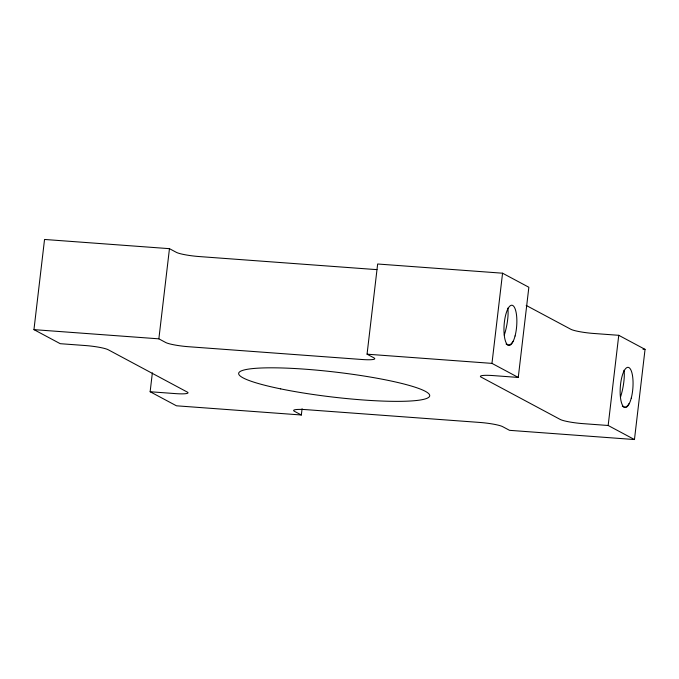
<?xml version="1.0" encoding="UTF-8"?>
<svg xmlns="http://www.w3.org/2000/svg" width="679" height="679" viewBox="0 0 679 679"><rect width="100%" height="100%" fill="white"/><g stroke="black" fill="none" stroke-linecap="round" stroke-linejoin="round"><path stroke-width="1.02" d="M152.359 372.864L150.144 391.741L175.301 393.599A18.316 2.393 6.7 0 0 187.743 392.318L108.224 349.753A18.316 2.393 6.7 0 0 85.401 345.543L60.244 343.693L33.95 329.638L44.542 239.458L169.461 248.667L176.345 252.342A18.316 2.393 6.7 0 0 199.168 256.552L372.661 269.334A18.316 2.393 6.7 0 0 376.964 269.563M526.191 305.423L570.776 329.247A18.316 2.393 6.7 0 0 593.599 333.457L618.756 335.307L645.05 349.362L634.458 439.542L608.163 425.487L583.006 423.637A18.316 2.393 6.7 0 1 560.183 419.427L480.664 376.862A18.316 2.393 6.7 0 1 493.107 375.58L518.264 377.439L528.856 287.259L502.562 273.204L377.651 264.004L367.059 354.183L373.934 357.858A18.316 2.393 6.7 0 1 362.068 359.505L188.575 346.723A18.316 2.393 6.7 0 1 165.744 342.522L158.861 338.838L169.461 248.667M150.144 391.741L176.438 405.796L301.349 414.996L302.087 408.707M518.264 377.439L491.969 363.384L502.562 273.204M608.163 425.487L618.756 335.307M642.954 349.21L645.05 349.362M33.95 329.638L158.861 338.838M367.059 354.183L491.969 363.384M634.458 439.542L509.539 430.333L502.655 426.658A18.316 2.393 6.7 0 0 479.832 422.448L306.339 409.666A18.316 2.393 6.7 0 0 294.465 411.321L301.349 414.996M623.942 370.25A19.92 4.532 -79 0 1 620.47 397.207M629.153 403.377A19.92 7.808 87.1 0 1 622.27 406.084M507.748 308.147A19.92 4.532 -79 0 1 504.276 335.103M512.959 341.274A19.92 7.808 87.1 0 1 506.076 343.981M280.682 388.88A96.163 12.553 6.7 0 0 429.476 396.485A96.163 12.553 6.7 0 0 292.454 368.4A96.163 12.553 6.7 0 0 280.682 388.88M631.258 398.081A20.149 6.306 -85.8 0 0 628.16 367.339A20.149 6.306 -85.8 0 0 620.394 396.85A20.149 6.306 -85.8 0 0 631.258 398.081M515.064 335.978A20.149 6.306 -85.8 0 0 511.966 305.236A20.149 6.306 -85.8 0 0 504.208 334.747A20.149 6.306 -85.8 0 0 515.064 335.978"/></g></svg>
